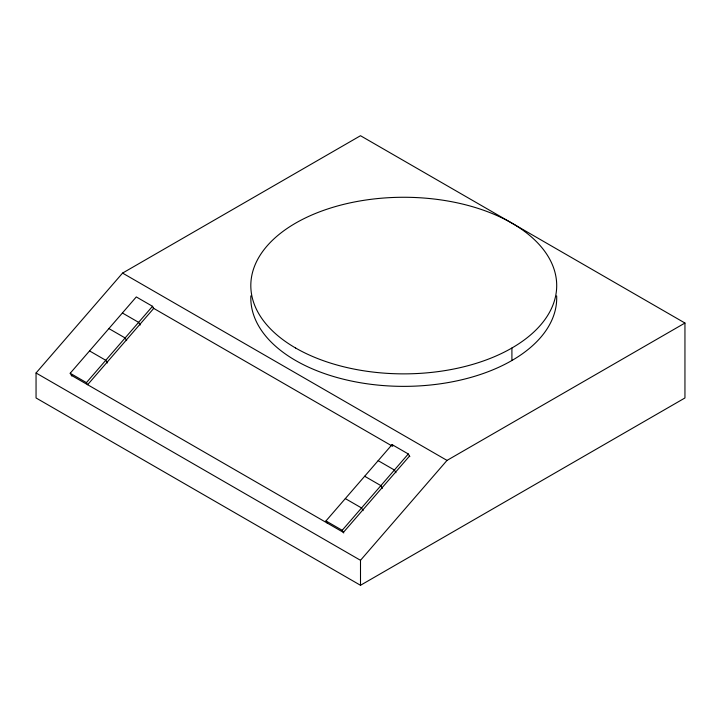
<?xml version="1.0" encoding="UTF-8"?>
<svg xmlns="http://www.w3.org/2000/svg" width="721" height="721" viewBox="0 0 721 721"><rect width="100%" height="100%" fill="white"/><g stroke="black" fill="none" stroke-linecap="round" stroke-linejoin="round"><path stroke-width="1.08" d="M36.05 372.991L122.57 273.088L360.5 135.719L684.95 323.035L684.95 397.965L360.5 585.281L36.05 397.965L36.05 372.991L360.5 560.307L360.5 585.281M70.198 373.262L136.296 296.935L152.519 306.299L153.726 308.39L87.629 384.717L86.421 382.626L70.198 373.262L71.749 375.956M86.421 382.626L152.519 306.299M327.181 523.022L325.973 520.932L392.071 444.605L408.293 453.969L409.843 456.663M343.746 532.99L342.196 530.295L408.293 453.969M409.501 456.069L343.403 532.386L71.406 375.353M360.5 560.307L447.02 460.404L684.95 323.035M122.57 273.088L447.02 460.404M153.104 308.029L392.305 446.137M122.39 312.986L138.612 322.35L140.171 325.045M378.165 460.656L394.387 470.02L395.946 472.715M108.889 328.578L125.112 337.951L126.662 340.636M364.664 476.248L380.886 485.621L382.436 488.306M89.539 350.92L105.762 360.284L107.321 362.978M345.314 498.59L361.536 507.954L363.096 510.648M325.973 520.932L342.196 530.295M392.071 444.605L392.873 446.002M511.91 348.009L511.91 360.5M556.657 295.88A152.951 88.304 0 0 1 403.76 386.366A152.951 88.304 0 0 1 250.863 295.88M295.61 348.009A152.951 88.304 0 0 0 551.493 308.426A152.951 88.304 0 0 0 364.177 200.276A152.951 88.304 0 0 0 295.61 348.009"/></g></svg>
